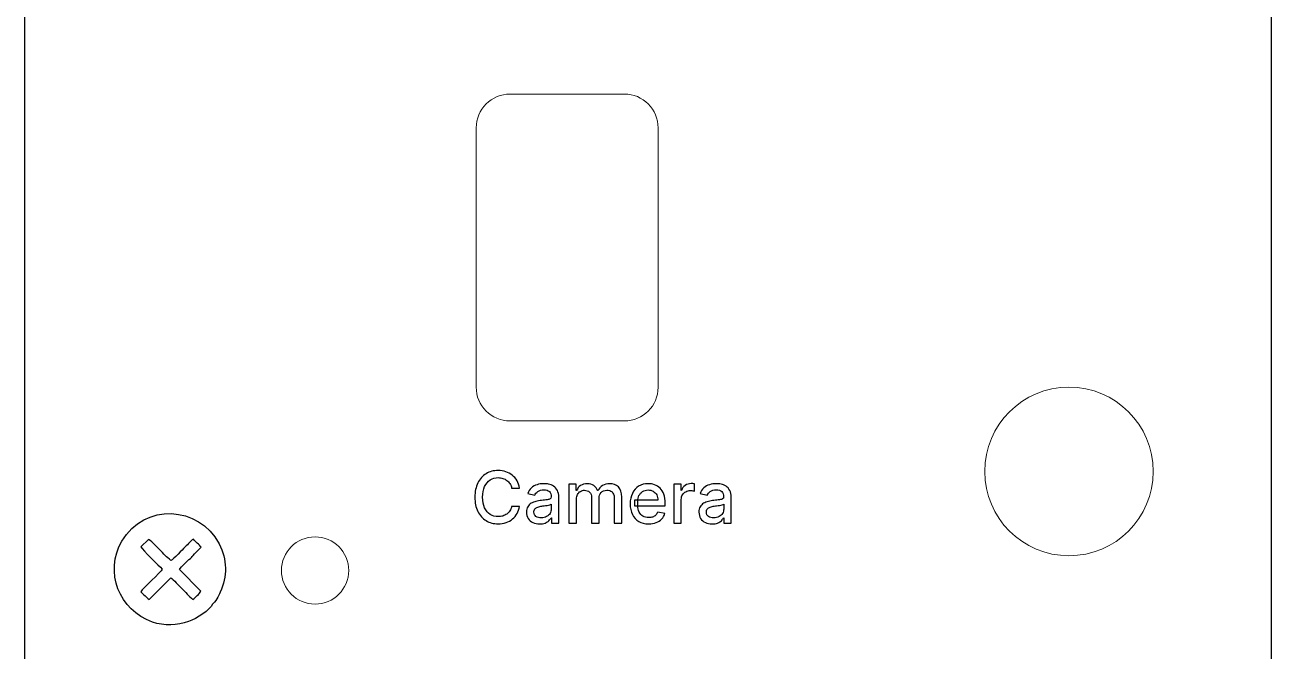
# Model space of a CAD drawing. Header units: millimetres. Extents: x -18 to 18, y -61 to 61.
# Drawn here: x -18.5 to 18.5, y 17.17 to 35.75 of the extents above; entities that cross this region are included whole.
import ezdxf

# ---------------------------------------------------------------- set-up
doc = ezdxf.new("R2010")
doc.units = ezdxf.units.MM
doc.header["$MEASUREMENT"] = 0
doc.layers.add('Layer 1', color=7, linetype='Continuous')

msp = doc.modelspace()

# ---------------------------------------------------------------- linework, layer by layer
at = {"layer": 'Layer 1', "color": 2}
msp.add_open_spline([(18.4995, 61.0002), (18.4995, 61.0002), (-18.4996, 61.0002), (-18.4996, 61.0002), (-18.4996, 61.0002), (-18.4996, 61.0002), (-18.4996, -61.0002), (-18.4996, -61.0002), (-18.4996, -61.0002), (-18.4996, -61.0002), (18.4995, -61.0002), (18.4995, -61.0002), (18.4995, -61.0002), (18.4995, -61.0002), (18.4995, 61.0002), (18.4995, 61.0002)], degree=3, knots=[0, 0, 0, 0, 0.2, 0.2, 0.2, 0.2, 0.4, 0.4, 0.4, 0.4, 0.6, 0.6, 0.6, 0.6, 1, 1, 1, 1], dxfattribs=at)
at = {"layer": 'Layer 1', "lineweight": 5}
for points in [[(-18.4996, 59.5009), (-18.4996, 59.5009), (-18.4996, -59.4974), (-18.4996, -59.4974)], [(18.4995, -50.17), (18.4995, -50.17), (18.4995, 50.1733), (18.4995, 50.1733)], [(-0.6983, 33.6991), (-0.6983, 33.6991), (-4.0991, 33.6991), (-4.0991, 33.6991)], [(-5.1008, 32.7007), (-5.1008, 32.7007), (-5.1008, 24.9995), (-5.1008, 24.9995)], [(0.2998, 24.9995), (0.2998, 24.9995), (0.2998, 32.7007), (0.2998, 32.7007)], [(-0.6984, 24.0011), (-0.1446, 24.0011), (0.2998, 24.4491), (0.2998, 24.9995)], [(-4.0991, 24.0011), (-4.0991, 24.0011), (-0.6983, 24.0011), (-0.6983, 24.0011)]]:
    msp.add_open_spline(points, degree=3, dxfattribs=at)
for points in [[(-4.0991, 33.6991), (-4.3636, 33.6991), (-4.6176, 33.5932), (-4.8047, 33.4063), (-4.8047, 33.4063), (-4.9916, 33.2193), (-5.0974, 32.9653), (-5.0974, 32.7007)], [(0.2998, 32.7007), (0.2998, 32.9653), (0.194, 33.2193), (0.007, 33.4063), (0.007, 33.4063), (-0.1798, 33.5932), (-0.4338, 33.6991), (-0.6984, 33.6991)], [(-5.1008, 24.9995), (-5.1008, 24.7349), (-4.9951, 24.4809), (-4.808, 24.2939), (-4.808, 24.2939), (-4.6211, 24.1069), (-4.3671, 24.0011), (-4.1026, 24.0011)]]:
    msp.add_open_spline(points, degree=3, knots=[0, 0, 0, 0, 0.3333333, 0.3333333, 0.3333333, 0.3333333, 1, 1, 1, 1], dxfattribs=at)
at = {"layer": 'Layer 1', "color": 7, "lineweight": 5}
for points in [[(15.0002, 22.5018), (15.0002, 23.8812), (13.8818, 25.0029), (12.499, 25.0029), (12.499, 25.0029), (11.1161, 25.0029), (9.9978, 23.8847), (9.9978, 22.5018), (9.9978, 22.5018), (9.9978, 21.1224), (11.1161, 20.0006), (12.499, 20.0006), (12.499, 20.0006), (13.8818, 20.0006), (15.0002, 21.119), (15.0002, 22.5018)], [(-8.8864, 19.5632), (-8.8864, 20.1171), (-9.3344, 20.5615), (-9.8848, 20.5615), (-9.8848, 20.5615), (-10.4386, 20.5615), (-10.8831, 20.1135), (-10.8831, 19.5632), (-10.8831, 19.5632), (-10.8831, 19.0094), (-10.4351, 18.5648), (-9.8848, 18.5648), (-9.8848, 18.5648), (-9.3344, 18.5648), (-8.8864, 19.0128), (-8.8864, 19.5632)]]:
    msp.add_open_spline(points, degree=3, knots=[0, 0, 0, 0, 0.2, 0.2, 0.2, 0.2, 0.4, 0.4, 0.4, 0.4, 0.6, 0.6, 0.6, 0.6, 1, 1, 1, 1], dxfattribs=at)
at = {"layer": 'Layer 1'}
for points, knots in [([(-3.8138, 22.0076), (-3.8138, 22.0076), (-4.0483, 22.0076), (-4.0483, 22.0076), (-4.0483, 22.0076), (-4.0574, 22.0576), (-4.074, 22.1018), (-4.0987, 22.1399), (-4.0987, 22.1399), (-4.1232, 22.178), (-4.1532, 22.21), (-4.1888, 22.2368), (-4.1888, 22.2368), (-4.2244, 22.2634), (-4.2643, 22.2835), (-4.3084, 22.2968), (-4.3084, 22.2968), (-4.352, 22.3106), (-4.3983, 22.3174), (-4.4474, 22.3174), (-4.4474, 22.3174), (-4.5362, 22.3174), (-4.6155, 22.2951), (-4.6856, 22.2503), (-4.6856, 22.2503), (-4.7554, 22.2059), (-4.8104, 22.1402), (-4.8511, 22.0542), (-4.8511, 22.0542), (-4.8911, 21.968), (-4.9111, 21.8626), (-4.9111, 21.7384), (-4.9111, 21.7384), (-4.9111, 21.6132), (-4.8911, 21.5074), (-4.8511, 21.4212), (-4.8511, 21.4212), (-4.8104, 21.3352), (-4.7551, 21.2699), (-4.685, 21.2258), (-4.685, 21.2258), (-4.6148, 21.1818), (-4.5359, 21.1599), (-4.4482, 21.1599), (-4.4482, 21.1599), (-4.3995, 21.1599), (-4.3535, 21.1662), (-4.3099, 21.1792), (-4.3099, 21.1792), (-4.2658, 21.1927), (-4.2259, 21.2124), (-4.1904, 21.2386), (-4.1904, 21.2386), (-4.1548, 21.2646), (-4.1247, 21.2964), (-4.1002, 21.3342), (-4.1002, 21.3342), (-4.0751, 21.3722), (-4.0578, 21.4156), (-4.0483, 21.465), (-4.0483, 21.465), (-4.0483, 21.465), (-3.8138, 21.4639), (-3.8138, 21.4639), (-3.8138, 21.4639), (-3.8263, 21.3884), (-3.8506, 21.319), (-3.8867, 21.2551), (-3.8867, 21.2551), (-3.9223, 21.1919), (-3.9682, 21.1372), (-4.0243, 21.0914), (-4.0243, 21.0914), (-4.0799, 21.0455), (-4.1435, 21.0103), (-4.2152, 20.9852), (-4.2152, 20.9852), (-4.2868, 20.9602), (-4.365, 20.9478), (-4.4496, 20.9478), (-4.4496, 20.9478), (-4.583, 20.9478), (-4.7018, 20.9792), (-4.8059, 21.0424), (-4.8059, 21.0424), (-4.9102, 21.1062), (-4.9923, 21.1968), (-5.0524, 21.3154), (-5.0524, 21.3154), (-5.1122, 21.4336), (-5.1419, 21.5747), (-5.1419, 21.7384), (-5.1419, 21.7384), (-5.1419, 21.9028), (-5.1119, 22.0439), (-5.0518, 22.1618), (-5.0518, 22.1618), (-4.9916, 22.2799), (-4.9095, 22.3706), (-4.8052, 22.4338), (-4.8052, 22.4338), (-4.701, 22.4972), (-4.5824, 22.5294), (-4.4496, 22.5294), (-4.4496, 22.5294), (-4.368, 22.5294), (-4.2918, 22.5174), (-4.2211, 22.4938), (-4.2211, 22.4938), (-4.15, 22.4708), (-4.0862, 22.4366), (-4.0295, 22.3918), (-4.0295, 22.3918), (-3.9728, 22.347), (-3.926, 22.2923), (-3.889, 22.2278), (-3.889, 22.2278), (-3.8519, 22.1635), (-3.8268, 22.0902), (-3.8138, 22.0076)], [0, 0, 0, 0, 0.0322581, 0.0322581, 0.0322581, 0.0322581, 0.0645161, 0.0645161, 0.0645161, 0.0645161, 0.0967742, 0.0967742, 0.0967742, 0.0967742, 0.1290323, 0.1290323, 0.1290323, 0.1290323, 0.1612903, 0.1612903, 0.1612903, 0.1612903, 0.1935484, 0.1935484, 0.1935484, 0.1935484, 0.2258065, 0.2258065, 0.2258065, 0.2258065, 0.2580645, 0.2580645, 0.2580645, 0.2580645, 0.2903226, 0.2903226, 0.2903226, 0.2903226, 0.3225806, 0.3225806, 0.3225806, 0.3225806, 0.3548387, 0.3548387, 0.3548387, 0.3548387, 0.3870968, 0.3870968, 0.3870968, 0.3870968, 0.4193548, 0.4193548, 0.4193548, 0.4193548, 0.4516129, 0.4516129, 0.4516129, 0.4516129, 0.483871, 0.483871, 0.483871, 0.483871, 0.516129, 0.516129, 0.516129, 0.516129, 0.5483871, 0.5483871, 0.5483871, 0.5483871, 0.5806452, 0.5806452, 0.5806452, 0.5806452, 0.6129032, 0.6129032, 0.6129032, 0.6129032, 0.6451613, 0.6451613, 0.6451613, 0.6451613, 0.6774194, 0.6774194, 0.6774194, 0.6774194, 0.7096774, 0.7096774, 0.7096774, 0.7096774, 0.7419355, 0.7419355, 0.7419355, 0.7419355, 0.7741935, 0.7741935, 0.7741935, 0.7741935, 0.8064516, 0.8064516, 0.8064516, 0.8064516, 0.8387097, 0.8387097, 0.8387097, 0.8387097, 0.8709677, 0.8709677, 0.8709677, 0.8709677, 0.9032258, 0.9032258, 0.9032258, 0.9032258, 0.9354839, 0.9354839, 0.9354839, 0.9354839, 1, 1, 1, 1]), ([(-3.2179, 20.9432), (-3.2911, 20.9432), (-3.3572, 20.9567), (-3.4164, 20.9838), (-3.4164, 20.9838), (-3.4755, 21.0114), (-3.5223, 21.0512), (-3.557, 21.1034), (-3.557, 21.1034), (-3.591, 21.1556), (-3.608, 21.2195), (-3.608, 21.295), (-3.608, 21.295), (-3.608, 21.3602), (-3.5955, 21.4139), (-3.5704, 21.4558), (-3.5704, 21.4558), (-3.5454, 21.4978), (-3.5116, 21.5314), (-3.469, 21.5556), (-3.469, 21.5556), (-3.4264, 21.5803), (-3.3788, 21.5991), (-3.3262, 21.6114), (-3.3262, 21.6114), (-3.2736, 21.6242), (-3.2199, 21.6336), (-3.1654, 21.64), (-3.1654, 21.64), (-3.0962, 21.648), (-3.04, 21.6544), (-2.997, 21.6594), (-2.997, 21.6594), (-2.9539, 21.665), (-2.9226, 21.6739), (-2.903, 21.6859), (-2.903, 21.6859), (-2.8835, 21.6979), (-2.8736, 21.7176), (-2.8736, 21.7444), (-2.8736, 21.7444), (-2.8736, 21.7444), (-2.8736, 21.7496), (-2.8736, 21.7496), (-2.8736, 21.7496), (-2.8736, 21.8154), (-2.8922, 21.8662), (-2.9292, 21.9024), (-2.9292, 21.9024), (-2.9659, 21.9384), (-3.0206, 21.9564), (-3.0931, 21.9564), (-3.0931, 21.9564), (-3.1688, 21.9564), (-3.2284, 21.9395), (-3.272, 21.906), (-3.272, 21.906), (-3.3151, 21.8732), (-3.345, 21.8362), (-3.3615, 21.7955), (-3.3615, 21.7955), (-3.3615, 21.7955), (-3.5727, 21.8435), (-3.5727, 21.8435), (-3.5727, 21.8435), (-3.5476, 21.9138), (-3.5111, 21.9706), (-3.463, 22.0136), (-3.463, 22.0136), (-3.4143, 22.0574), (-3.3584, 22.0887), (-3.2954, 22.1082), (-3.2954, 22.1082), (-3.2322, 22.1282), (-3.1658, 22.1384), (-3.0962, 22.1384), (-3.0962, 22.1384), (-3.05, 22.1384), (-3.0012, 22.1328), (-2.9496, 22.1219), (-2.9496, 22.1219), (-2.8975, 22.1112), (-2.8488, 22.0919), (-2.8038, 22.0634), (-2.8038, 22.0634), (-2.7582, 22.0347), (-2.7208, 21.9938), (-2.6918, 21.9406), (-2.6918, 21.9406), (-2.6627, 21.888), (-2.6482, 21.8195), (-2.6482, 21.7356), (-2.6482, 21.7356), (-2.6482, 21.7356), (-2.6482, 20.9687), (-2.6482, 20.9687), (-2.6482, 20.9687), (-2.6482, 20.9687), (-2.8676, 20.9687), (-2.8676, 20.9687), (-2.8676, 20.9687), (-2.8676, 20.9687), (-2.8676, 21.1267), (-2.8676, 21.1267), (-2.8676, 21.1267), (-2.8676, 21.1267), (-2.8767, 21.1267), (-2.8767, 21.1267), (-2.8767, 21.1267), (-2.8912, 21.0974), (-2.913, 21.0688), (-2.9422, 21.041), (-2.9422, 21.041), (-2.9711, 21.0127), (-3.0084, 20.9895), (-3.054, 20.9711), (-3.054, 20.9711), (-3.0996, 20.9524), (-3.1543, 20.9432), (-3.2179, 20.9432)], [0, 0, 0, 0, 0.0322581, 0.0322581, 0.0322581, 0.0322581, 0.0645161, 0.0645161, 0.0645161, 0.0645161, 0.0967742, 0.0967742, 0.0967742, 0.0967742, 0.1290323, 0.1290323, 0.1290323, 0.1290323, 0.1612903, 0.1612903, 0.1612903, 0.1612903, 0.1935484, 0.1935484, 0.1935484, 0.1935484, 0.2258065, 0.2258065, 0.2258065, 0.2258065, 0.2580645, 0.2580645, 0.2580645, 0.2580645, 0.2903226, 0.2903226, 0.2903226, 0.2903226, 0.3225806, 0.3225806, 0.3225806, 0.3225806, 0.3548387, 0.3548387, 0.3548387, 0.3548387, 0.3870968, 0.3870968, 0.3870968, 0.3870968, 0.4193548, 0.4193548, 0.4193548, 0.4193548, 0.4516129, 0.4516129, 0.4516129, 0.4516129, 0.483871, 0.483871, 0.483871, 0.483871, 0.516129, 0.516129, 0.516129, 0.516129, 0.5483871, 0.5483871, 0.5483871, 0.5483871, 0.5806452, 0.5806452, 0.5806452, 0.5806452, 0.6129032, 0.6129032, 0.6129032, 0.6129032, 0.6451613, 0.6451613, 0.6451613, 0.6451613, 0.6774194, 0.6774194, 0.6774194, 0.6774194, 0.7096774, 0.7096774, 0.7096774, 0.7096774, 0.7419355, 0.7419355, 0.7419355, 0.7419355, 0.7741935, 0.7741935, 0.7741935, 0.7741935, 0.8064516, 0.8064516, 0.8064516, 0.8064516, 0.8387097, 0.8387097, 0.8387097, 0.8387097, 0.8709677, 0.8709677, 0.8709677, 0.8709677, 0.9032258, 0.9032258, 0.9032258, 0.9032258, 0.9354839, 0.9354839, 0.9354839, 0.9354839, 1, 1, 1, 1]), ([(-2.3488, 20.9687), (-2.3488, 20.9687), (-2.3488, 22.1232), (-2.3488, 22.1232), (-2.3488, 22.1232), (-2.3488, 22.1232), (-2.1331, 22.1232), (-2.1331, 22.1232), (-2.1331, 22.1232), (-2.1331, 22.1232), (-2.1331, 21.9352), (-2.1331, 21.9352), (-2.1331, 21.9352), (-2.1331, 21.9352), (-2.1188, 21.9352), (-2.1188, 21.9352), (-2.1188, 21.9352), (-2.0948, 21.9991), (-2.0555, 22.0484), (-2.0008, 22.0842), (-2.0008, 22.0842), (-1.9463, 22.1204), (-1.8808, 22.1384), (-1.8047, 22.1384), (-1.8047, 22.1384), (-1.7275, 22.1384), (-1.6628, 22.1204), (-1.6107, 22.0842), (-1.6107, 22.0842), (-1.5582, 22.0482), (-1.5194, 21.9984), (-1.4943, 21.9352), (-1.4943, 21.9352), (-1.4943, 21.9352), (-1.4823, 21.9352), (-1.4823, 21.9352), (-1.4823, 21.9352), (-1.4547, 21.997), (-1.4108, 22.046), (-1.3507, 22.0827), (-1.3507, 22.0827), (-1.2906, 22.1198), (-1.219, 22.1384), (-1.1358, 22.1384), (-1.1358, 22.1384), (-1.031, 22.1384), (-0.9455, 22.1056), (-0.8794, 22.04), (-0.8794, 22.04), (-0.8128, 21.974), (-0.7795, 21.8752), (-0.7795, 21.743), (-0.7795, 21.743), (-0.7795, 21.743), (-0.7795, 20.9687), (-0.7795, 20.9687), (-0.7795, 20.9687), (-0.7795, 20.9687), (-1.0042, 20.9687), (-1.0042, 20.9687), (-1.0042, 20.9687), (-1.0042, 20.9687), (-1.0042, 21.7218), (-1.0042, 21.7218), (-1.0042, 21.7218), (-1.0042, 21.8002), (-1.0255, 21.8566), (-1.068, 21.8919), (-1.068, 21.8919), (-1.1107, 21.9268), (-1.1615, 21.9444), (-1.2207, 21.9444), (-1.2207, 21.9444), (-1.2938, 21.9444), (-1.3507, 21.9219), (-1.3912, 21.8767), (-1.3912, 21.8767), (-1.4319, 21.8323), (-1.4522, 21.7747), (-1.4522, 21.7046), (-1.4522, 21.7046), (-1.4522, 21.7046), (-1.4522, 20.9687), (-1.4522, 20.9687), (-1.4522, 20.9687), (-1.4522, 20.9687), (-1.6762, 20.9687), (-1.6762, 20.9687), (-1.6762, 20.9687), (-1.6762, 20.9687), (-1.6762, 21.7363), (-1.6762, 21.7363), (-1.6762, 21.7363), (-1.6762, 21.7987), (-1.6958, 21.8492), (-1.7348, 21.8872), (-1.7348, 21.8872), (-1.7739, 21.9254), (-1.8247, 21.9444), (-1.8874, 21.9444), (-1.8874, 21.9444), (-1.9299, 21.9444), (-1.9692, 21.9331), (-2.0054, 21.9106), (-2.0054, 21.9106), (-2.041, 21.8887), (-2.0698, 21.8576), (-2.0918, 21.8182), (-2.0918, 21.8182), (-2.1134, 21.7786), (-2.1242, 21.7327), (-2.1242, 21.6806), (-2.1242, 21.6806), (-2.1242, 21.6806), (-2.1242, 20.9687), (-2.1242, 20.9687), (-2.1242, 20.9687), (-2.1242, 20.9687), (-2.3488, 20.9687), (-2.3488, 20.9687)], [0, 0, 0, 0, 0.0322581, 0.0322581, 0.0322581, 0.0322581, 0.0645161, 0.0645161, 0.0645161, 0.0645161, 0.0967742, 0.0967742, 0.0967742, 0.0967742, 0.1290323, 0.1290323, 0.1290323, 0.1290323, 0.1612903, 0.1612903, 0.1612903, 0.1612903, 0.1935484, 0.1935484, 0.1935484, 0.1935484, 0.2258065, 0.2258065, 0.2258065, 0.2258065, 0.2580645, 0.2580645, 0.2580645, 0.2580645, 0.2903226, 0.2903226, 0.2903226, 0.2903226, 0.3225806, 0.3225806, 0.3225806, 0.3225806, 0.3548387, 0.3548387, 0.3548387, 0.3548387, 0.3870968, 0.3870968, 0.3870968, 0.3870968, 0.4193548, 0.4193548, 0.4193548, 0.4193548, 0.4516129, 0.4516129, 0.4516129, 0.4516129, 0.483871, 0.483871, 0.483871, 0.483871, 0.516129, 0.516129, 0.516129, 0.516129, 0.5483871, 0.5483871, 0.5483871, 0.5483871, 0.5806452, 0.5806452, 0.5806452, 0.5806452, 0.6129032, 0.6129032, 0.6129032, 0.6129032, 0.6451613, 0.6451613, 0.6451613, 0.6451613, 0.6774194, 0.6774194, 0.6774194, 0.6774194, 0.7096774, 0.7096774, 0.7096774, 0.7096774, 0.7419355, 0.7419355, 0.7419355, 0.7419355, 0.7741935, 0.7741935, 0.7741935, 0.7741935, 0.8064516, 0.8064516, 0.8064516, 0.8064516, 0.8387097, 0.8387097, 0.8387097, 0.8387097, 0.8709677, 0.8709677, 0.8709677, 0.8709677, 0.9032258, 0.9032258, 0.9032258, 0.9032258, 0.9354839, 0.9354839, 0.9354839, 0.9354839, 1, 1, 1, 1]), ([(0.0192, 20.9454), (-0.0946, 20.9454), (-0.1924, 20.9698), (-0.2746, 21.0184), (-0.2746, 21.0184), (-0.3562, 21.0674), (-0.4194, 21.1366), (-0.4639, 21.2251), (-0.4639, 21.2251), (-0.508, 21.3144), (-0.53, 21.4188), (-0.53, 21.5384), (-0.53, 21.5384), (-0.53, 21.657), (-0.508, 21.761), (-0.4639, 21.8512), (-0.4639, 21.8512), (-0.4194, 21.9412), (-0.3572, 22.0118), (-0.2775, 22.0623), (-0.2775, 22.0623), (-0.1974, 22.1131), (-0.1038, 22.1384), (0.0034, 22.1384), (0.0034, 22.1384), (0.0686, 22.1384), (0.1317, 22.1275), (0.1928, 22.106), (0.1928, 22.106), (0.254, 22.0844), (0.3088, 22.0506), (0.3574, 22.0044), (0.3574, 22.0044), (0.4061, 21.9586), (0.4444, 21.8986), (0.4725, 21.8248), (0.4725, 21.8248), (0.5005, 21.7518), (0.5145, 21.663), (0.5145, 21.5582), (0.5145, 21.5582), (0.5145, 21.5582), (0.5145, 21.4784), (0.5145, 21.4784), (0.5145, 21.4784), (0.5145, 21.4784), (-0.4031, 21.4784), (-0.4031, 21.4784), (-0.4031, 21.4784), (-0.4031, 21.4784), (-0.4031, 21.6467), (-0.4031, 21.6467), (-0.4031, 21.6467), (-0.4031, 21.6467), (0.2944, 21.6467), (0.2944, 21.6467), (0.2944, 21.6467), (0.2944, 21.7059), (0.2822, 21.7582), (0.2582, 21.804), (0.2582, 21.804), (0.2342, 21.8499), (0.2004, 21.8862), (0.1568, 21.9127), (0.1568, 21.9127), (0.1137, 21.9395), (0.063, 21.9526), (0.0049, 21.9526), (0.0049, 21.9526), (-0.0582, 21.9526), (-0.1134, 21.937), (-0.1603, 21.906), (-0.1603, 21.906), (-0.207, 21.8756), (-0.243, 21.8354), (-0.2686, 21.7856), (-0.2686, 21.7856), (-0.2936, 21.7367), (-0.3062, 21.6834), (-0.3062, 21.6259), (-0.3062, 21.6259), (-0.3062, 21.6259), (-0.3062, 21.4943), (-0.3062, 21.4943), (-0.3062, 21.4943), (-0.3062, 21.417), (-0.2926, 21.3514), (-0.2655, 21.2971), (-0.2655, 21.2971), (-0.2379, 21.2431), (-0.1996, 21.2018), (-0.1506, 21.1732), (-0.1506, 21.1732), (-0.1015, 21.1451), (-0.0442, 21.1312), (0.0214, 21.1312), (0.0214, 21.1312), (0.0641, 21.1312), (0.1029, 21.1372), (0.138, 21.1492), (0.138, 21.1492), (0.173, 21.1616), (0.2033, 21.1803), (0.2289, 21.2047), (0.2289, 21.2047), (0.2545, 21.2294), (0.274, 21.2596), (0.2876, 21.2956), (0.2876, 21.2956), (0.2876, 21.2956), (0.5002, 21.2576), (0.5002, 21.2576), (0.5002, 21.2576), (0.4832, 21.1948), (0.4526, 21.1398), (0.4085, 21.0928), (0.4085, 21.0928), (0.3649, 21.0463), (0.3101, 21.0099), (0.244, 20.9838), (0.244, 20.9838), (0.1782, 20.9584), (0.1034, 20.9454), (0.0192, 20.9454)], [0, 0, 0, 0, 0.03125, 0.03125, 0.03125, 0.03125, 0.0625, 0.0625, 0.0625, 0.0625, 0.09375, 0.09375, 0.09375, 0.09375, 0.125, 0.125, 0.125, 0.125, 0.15625, 0.15625, 0.15625, 0.15625, 0.1875, 0.1875, 0.1875, 0.1875, 0.21875, 0.21875, 0.21875, 0.21875, 0.25, 0.25, 0.25, 0.25, 0.28125, 0.28125, 0.28125, 0.28125, 0.3125, 0.3125, 0.3125, 0.3125, 0.34375, 0.34375, 0.34375, 0.34375, 0.375, 0.375, 0.375, 0.375, 0.40625, 0.40625, 0.40625, 0.40625, 0.4375, 0.4375, 0.4375, 0.4375, 0.46875, 0.46875, 0.46875, 0.46875, 0.5, 0.5, 0.5, 0.5, 0.53125, 0.53125, 0.53125, 0.53125, 0.5625, 0.5625, 0.5625, 0.5625, 0.59375, 0.59375, 0.59375, 0.59375, 0.625, 0.625, 0.625, 0.625, 0.65625, 0.65625, 0.65625, 0.65625, 0.6875, 0.6875, 0.6875, 0.6875, 0.71875, 0.71875, 0.71875, 0.71875, 0.75, 0.75, 0.75, 0.75, 0.78125, 0.78125, 0.78125, 0.78125, 0.8125, 0.8125, 0.8125, 0.8125, 0.84375, 0.84375, 0.84375, 0.84375, 0.875, 0.875, 0.875, 0.875, 0.90625, 0.90625, 0.90625, 0.90625, 0.9375, 0.9375, 0.9375, 0.9375, 1, 1, 1, 1]), ([(0.7638, 20.9687), (0.7638, 20.9687), (0.7638, 22.1232), (0.7638, 22.1232), (0.7638, 22.1232), (0.7638, 22.1232), (0.9812, 22.1232), (0.9812, 22.1232), (0.9812, 22.1232), (0.9812, 22.1232), (0.9812, 21.9399), (0.9812, 21.9399), (0.9812, 21.9399), (0.9812, 21.9399), (0.9932, 21.9399), (0.9932, 21.9399), (0.9932, 21.9399), (1.0142, 22.0019), (1.0513, 22.051), (1.1044, 22.0866), (1.1044, 22.0866), (1.158, 22.1226), (1.2186, 22.1406), (1.2862, 22.1406), (1.2862, 22.1406), (1.3004, 22.1406), (1.3169, 22.1402), (1.3358, 22.1391), (1.3358, 22.1391), (1.3554, 22.1382), (1.3708, 22.1367), (1.3817, 22.1352), (1.3817, 22.1352), (1.3817, 22.1352), (1.3817, 21.9204), (1.3817, 21.9204), (1.3817, 21.9204), (1.3726, 21.923), (1.3566, 21.9258), (1.3337, 21.9286), (1.3337, 21.9286), (1.3106, 21.932), (1.2876, 21.9339), (1.2645, 21.9339), (1.2645, 21.9339), (1.2114, 21.9339), (1.164, 21.9226), (1.1225, 21.9), (1.1225, 21.9), (1.0813, 21.8782), (1.0488, 21.8471), (1.0248, 21.8075), (1.0248, 21.8075), (1.0006, 21.7684), (0.9886, 21.7239), (0.9886, 21.6739), (0.9886, 21.6739), (0.9886, 21.6739), (0.9886, 20.9687), (0.9886, 20.9687), (0.9886, 20.9687), (0.9886, 20.9687), (0.7638, 20.9687), (0.7638, 20.9687)], [0, 0, 0, 0, 0.0588235, 0.0588235, 0.0588235, 0.0588235, 0.1176471, 0.1176471, 0.1176471, 0.1176471, 0.1764706, 0.1764706, 0.1764706, 0.1764706, 0.2352941, 0.2352941, 0.2352941, 0.2352941, 0.2941176, 0.2941176, 0.2941176, 0.2941176, 0.3529412, 0.3529412, 0.3529412, 0.3529412, 0.4117647, 0.4117647, 0.4117647, 0.4117647, 0.4705882, 0.4705882, 0.4705882, 0.4705882, 0.5294118, 0.5294118, 0.5294118, 0.5294118, 0.5882353, 0.5882353, 0.5882353, 0.5882353, 0.6470588, 0.6470588, 0.6470588, 0.6470588, 0.7058824, 0.7058824, 0.7058824, 0.7058824, 0.7647059, 0.7647059, 0.7647059, 0.7647059, 0.8235294, 0.8235294, 0.8235294, 0.8235294, 0.8823529, 0.8823529, 0.8823529, 0.8823529, 1, 1, 1, 1]), ([(1.9018, 20.9432), (1.8286, 20.9432), (1.7625, 20.9567), (1.7034, 20.9838), (1.7034, 20.9838), (1.6444, 21.0114), (1.5974, 21.0512), (1.5629, 21.1034), (1.5629, 21.1034), (1.5288, 21.1556), (1.5117, 21.2195), (1.5117, 21.295), (1.5117, 21.295), (1.5117, 21.3602), (1.5242, 21.4139), (1.5493, 21.4558), (1.5493, 21.4558), (1.5744, 21.4978), (1.6082, 21.5314), (1.6508, 21.5556), (1.6508, 21.5556), (1.6934, 21.5803), (1.741, 21.5991), (1.7936, 21.6114), (1.7936, 21.6114), (1.8462, 21.6242), (1.8998, 21.6336), (1.9545, 21.64), (1.9545, 21.64), (2.0237, 21.648), (2.0797, 21.6544), (2.1229, 21.6594), (2.1229, 21.6594), (2.166, 21.665), (2.1973, 21.6739), (2.2168, 21.6859), (2.2168, 21.6859), (2.2364, 21.6979), (2.2461, 21.7176), (2.2461, 21.7444), (2.2461, 21.7444), (2.2461, 21.7444), (2.2461, 21.7496), (2.2461, 21.7496), (2.2461, 21.7496), (2.2461, 21.8154), (2.2276, 21.8662), (2.1905, 21.9024), (2.1905, 21.9024), (2.154, 21.9384), (2.0993, 21.9564), (2.0266, 21.9564), (2.0266, 21.9564), (1.951, 21.9564), (1.8913, 21.9395), (1.8477, 21.906), (1.8477, 21.906), (1.8046, 21.8732), (1.7748, 21.8362), (1.7582, 21.7955), (1.7582, 21.7955), (1.7582, 21.7955), (1.547, 21.8435), (1.547, 21.8435), (1.547, 21.8435), (1.5721, 21.9138), (1.6088, 21.9706), (1.6568, 22.0136), (1.6568, 22.0136), (1.7054, 22.0574), (1.7613, 22.0887), (1.8244, 22.1082), (1.8244, 22.1082), (1.8876, 22.1282), (1.954, 22.1384), (2.0237, 22.1384), (2.0237, 22.1384), (2.0697, 22.1384), (2.1186, 22.1328), (2.1702, 22.1219), (2.1702, 22.1219), (2.2222, 22.1112), (2.2709, 22.0919), (2.316, 22.0634), (2.316, 22.0634), (2.3616, 22.0347), (2.3989, 21.9938), (2.428, 21.9406), (2.428, 21.9406), (2.457, 21.888), (2.4716, 21.8195), (2.4716, 21.7356), (2.4716, 21.7356), (2.4716, 21.7356), (2.4716, 20.9687), (2.4716, 20.9687), (2.4716, 20.9687), (2.4716, 20.9687), (2.2521, 20.9687), (2.2521, 20.9687), (2.2521, 20.9687), (2.2521, 20.9687), (2.2521, 21.1267), (2.2521, 21.1267), (2.2521, 21.1267), (2.2521, 21.1267), (2.2432, 21.1267), (2.2432, 21.1267), (2.2432, 21.1267), (2.2286, 21.0974), (2.2068, 21.0688), (2.1777, 21.041), (2.1777, 21.041), (2.1486, 21.0127), (2.1113, 20.9895), (2.0657, 20.9711), (2.0657, 20.9711), (2.0201, 20.9524), (1.9656, 20.9432), (1.9018, 20.9432)], [0, 0, 0, 0, 0.0322581, 0.0322581, 0.0322581, 0.0322581, 0.0645161, 0.0645161, 0.0645161, 0.0645161, 0.0967742, 0.0967742, 0.0967742, 0.0967742, 0.1290323, 0.1290323, 0.1290323, 0.1290323, 0.1612903, 0.1612903, 0.1612903, 0.1612903, 0.1935484, 0.1935484, 0.1935484, 0.1935484, 0.2258065, 0.2258065, 0.2258065, 0.2258065, 0.2580645, 0.2580645, 0.2580645, 0.2580645, 0.2903226, 0.2903226, 0.2903226, 0.2903226, 0.3225806, 0.3225806, 0.3225806, 0.3225806, 0.3548387, 0.3548387, 0.3548387, 0.3548387, 0.3870968, 0.3870968, 0.3870968, 0.3870968, 0.4193548, 0.4193548, 0.4193548, 0.4193548, 0.4516129, 0.4516129, 0.4516129, 0.4516129, 0.483871, 0.483871, 0.483871, 0.483871, 0.516129, 0.516129, 0.516129, 0.516129, 0.5483871, 0.5483871, 0.5483871, 0.5483871, 0.5806452, 0.5806452, 0.5806452, 0.5806452, 0.6129032, 0.6129032, 0.6129032, 0.6129032, 0.6451613, 0.6451613, 0.6451613, 0.6451613, 0.6774194, 0.6774194, 0.6774194, 0.6774194, 0.7096774, 0.7096774, 0.7096774, 0.7096774, 0.7419355, 0.7419355, 0.7419355, 0.7419355, 0.7741935, 0.7741935, 0.7741935, 0.7741935, 0.8064516, 0.8064516, 0.8064516, 0.8064516, 0.8387097, 0.8387097, 0.8387097, 0.8387097, 0.8709677, 0.8709677, 0.8709677, 0.8709677, 0.9032258, 0.9032258, 0.9032258, 0.9032258, 0.9354839, 0.9354839, 0.9354839, 0.9354839, 1, 1, 1, 1]), ([(-15.6187, 20.4367), (-16.1499, 19.5212), (-15.7039, 18.3732), (-14.7096, 18.0318), (-14.7096, 18.0318), (-14.3657, 17.9158), (-13.9741, 17.9295), (-13.6472, 18.0455), (-13.6472, 18.0455), (-13.3885, 18.1376), (-13.0003, 18.387), (-12.9288, 18.568), (-12.9288, 18.568), (-12.8505, 18.6124), (-12.7449, 18.8174), (-12.7007, 18.9166), (-12.7007, 18.9166), (-12.4861, 19.3847), (-12.4929, 19.8867), (-12.7347, 20.3548), (-12.7347, 20.3548), (-13.3237, 21.4988), (-14.9616, 21.5674), (-15.6187, 20.4367)], [0, 0, 0, 0, 0.1428571, 0.1428571, 0.1428571, 0.1428571, 0.2857143, 0.2857143, 0.2857143, 0.2857143, 0.4285714, 0.4285714, 0.4285714, 0.4285714, 0.5714286, 0.5714286, 0.5714286, 0.5714286, 0.7142857, 0.7142857, 0.7142857, 0.7142857, 1, 1, 1, 1]), ([(-3.1691, 21.1235), (-3.107, 21.1235), (-3.0538, 21.1359), (-3.0098, 21.1606), (-3.0098, 21.1606), (-2.9651, 21.1848), (-2.9314, 21.217), (-2.9083, 21.2566), (-2.9083, 21.2566), (-2.8847, 21.2967), (-2.873, 21.3398), (-2.873, 21.3852), (-2.873, 21.3852), (-2.873, 21.3852), (-2.873, 21.5342), (-2.873, 21.5342), (-2.873, 21.5342), (-2.881, 21.526), (-2.8964, 21.5186), (-2.9195, 21.5116), (-2.9195, 21.5116), (-2.9422, 21.5048), (-2.9679, 21.4992), (-2.997, 21.4943), (-2.997, 21.4943), (-3.026, 21.4896), (-3.0543, 21.4855), (-3.0819, 21.4812), (-3.0819, 21.4812), (-3.1095, 21.478), (-3.1324, 21.4748), (-3.1511, 21.4724), (-3.1511, 21.4724), (-3.1946, 21.4668), (-3.2344, 21.4576), (-3.2706, 21.4446), (-3.2706, 21.4446), (-3.3062, 21.4315), (-3.3347, 21.4128), (-3.3562, 21.388), (-3.3562, 21.388), (-3.3772, 21.3642), (-3.3878, 21.332), (-3.3878, 21.2922), (-3.3878, 21.2922), (-3.3878, 21.2364), (-3.3672, 21.1944), (-3.3262, 21.1659), (-3.3262, 21.1659), (-3.2851, 21.1376), (-3.2327, 21.1235), (-3.1691, 21.1235)], [0, 0, 0, 0, 0.0714286, 0.0714286, 0.0714286, 0.0714286, 0.1428571, 0.1428571, 0.1428571, 0.1428571, 0.2142857, 0.2142857, 0.2142857, 0.2142857, 0.2857143, 0.2857143, 0.2857143, 0.2857143, 0.3571429, 0.3571429, 0.3571429, 0.3571429, 0.4285714, 0.4285714, 0.4285714, 0.4285714, 0.5, 0.5, 0.5, 0.5, 0.5714286, 0.5714286, 0.5714286, 0.5714286, 0.6428571, 0.6428571, 0.6428571, 0.6428571, 0.7142857, 0.7142857, 0.7142857, 0.7142857, 0.7857143, 0.7857143, 0.7857143, 0.7857143, 0.8571429, 0.8571429, 0.8571429, 0.8571429, 1, 1, 1, 1]), ([(1.9508, 21.1235), (2.0129, 21.1235), (2.066, 21.1359), (2.1101, 21.1606), (2.1101, 21.1606), (2.1546, 21.1848), (2.1885, 21.217), (2.2116, 21.2566), (2.2116, 21.2566), (2.235, 21.2967), (2.2469, 21.3398), (2.2469, 21.3852), (2.2469, 21.3852), (2.2469, 21.3852), (2.2469, 21.5342), (2.2469, 21.5342), (2.2469, 21.5342), (2.2389, 21.526), (2.2233, 21.5186), (2.2002, 21.5116), (2.2002, 21.5116), (2.1777, 21.5048), (2.152, 21.4992), (2.1229, 21.4943), (2.1229, 21.4943), (2.0938, 21.4896), (2.0654, 21.4855), (2.0378, 21.4812), (2.0378, 21.4812), (2.0104, 21.478), (1.9873, 21.4748), (1.9688, 21.4724), (1.9688, 21.4724), (1.9252, 21.4668), (1.8853, 21.4576), (1.8493, 21.4446), (1.8493, 21.4446), (1.8137, 21.4315), (1.785, 21.4128), (1.7636, 21.388), (1.7636, 21.388), (1.7425, 21.3642), (1.732, 21.332), (1.732, 21.2922), (1.732, 21.2922), (1.732, 21.2364), (1.7525, 21.1944), (1.7936, 21.1659), (1.7936, 21.1659), (1.8348, 21.1376), (1.887, 21.1235), (1.9508, 21.1235)], [0, 0, 0, 0, 0.0714286, 0.0714286, 0.0714286, 0.0714286, 0.1428571, 0.1428571, 0.1428571, 0.1428571, 0.2142857, 0.2142857, 0.2142857, 0.2142857, 0.2857143, 0.2857143, 0.2857143, 0.2857143, 0.3571429, 0.3571429, 0.3571429, 0.3571429, 0.4285714, 0.4285714, 0.4285714, 0.4285714, 0.5, 0.5, 0.5, 0.5, 0.5714286, 0.5714286, 0.5714286, 0.5714286, 0.6428571, 0.6428571, 0.6428571, 0.6428571, 0.7142857, 0.7142857, 0.7142857, 0.7142857, 0.7857143, 0.7857143, 0.7857143, 0.7857143, 0.8571429, 0.8571429, 0.8571429, 0.8571429, 1, 1, 1, 1]), ([(-13.5553, 19.9448), (-13.6132, 19.9139), (-13.8821, 19.6546), (-13.906, 19.5896), (-13.906, 19.5896), (-13.906, 19.5896), (-13.2761, 18.9472), (-13.2761, 18.9472), (-13.2761, 18.9472), (-13.3033, 18.8894), (-13.4668, 18.7355), (-13.5111, 18.7048), (-13.5111, 18.7048), (-13.6336, 18.8072), (-13.7289, 18.92), (-13.8413, 19.0259), (-13.8413, 19.0259), (-13.9128, 19.0943), (-14.0967, 19.306), (-14.1716, 19.3434), (-14.1716, 19.3434), (-14.1716, 19.3434), (-14.8117, 18.7048), (-14.8117, 18.7048), (-14.8117, 18.7048), (-14.8935, 18.7494), (-14.9717, 18.8686), (-15.0603, 18.9268), (-15.0603, 18.9268), (-15.0024, 19.0396), (-14.4611, 19.511), (-14.4236, 19.6066), (-14.4236, 19.6066), (-14.5087, 19.6955), (-15.0195, 20.177), (-15.0569, 20.2659), (-15.0569, 20.2659), (-15.0569, 20.2659), (-14.8288, 20.4843), (-14.8288, 20.4843), (-14.8288, 20.4843), (-14.7572, 20.4607), (-14.696, 20.3784), (-14.6517, 20.334), (-14.6517, 20.334), (-14.5939, 20.2762), (-14.5496, 20.2316), (-14.4916, 20.1735), (-14.4916, 20.1735), (-14.3827, 20.0642), (-14.284, 19.9583), (-14.1681, 19.856), (-14.1681, 19.856), (-14.0967, 19.8902), (-13.8039, 20.201), (-13.7664, 20.2455), (-13.7664, 20.2455), (-13.7017, 20.2828), (-13.586, 20.4434), (-13.4975, 20.4948), (-13.4975, 20.4948), (-13.4293, 20.4059), (-13.3305, 20.3478), (-13.2693, 20.2522), (-13.2693, 20.2522), (-13.3204, 20.1838), (-13.5315, 20.0098), (-13.5553, 19.9448)], [0, 0, 0, 0, 0.0555556, 0.0555556, 0.0555556, 0.0555556, 0.1111111, 0.1111111, 0.1111111, 0.1111111, 0.1666667, 0.1666667, 0.1666667, 0.1666667, 0.2222222, 0.2222222, 0.2222222, 0.2222222, 0.2777778, 0.2777778, 0.2777778, 0.2777778, 0.3333333, 0.3333333, 0.3333333, 0.3333333, 0.3888889, 0.3888889, 0.3888889, 0.3888889, 0.4444444, 0.4444444, 0.4444444, 0.4444444, 0.5, 0.5, 0.5, 0.5, 0.5555556, 0.5555556, 0.5555556, 0.5555556, 0.6111111, 0.6111111, 0.6111111, 0.6111111, 0.6666667, 0.6666667, 0.6666667, 0.6666667, 0.7222222, 0.7222222, 0.7222222, 0.7222222, 0.7777778, 0.7777778, 0.7777778, 0.7777778, 0.8333333, 0.8333333, 0.8333333, 0.8333333, 0.8888889, 0.8888889, 0.8888889, 0.8888889, 1, 1, 1, 1])]:
    msp.add_open_spline(points, degree=3, knots=knots, dxfattribs=at)

doc.saveas('drawing.dxf')
